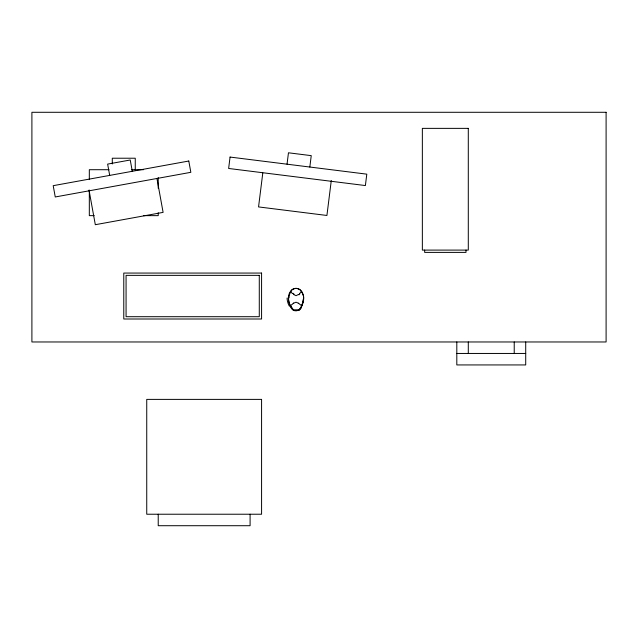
<?xml version="1.0" encoding="UTF-8"?>
<svg xmlns="http://www.w3.org/2000/svg" width="638" height="638" viewBox="0 0 638 638"><rect width="100%" height="100%" fill="white"/><g stroke="black" fill="none" stroke-linecap="round" stroke-linejoin="round"><path stroke-width="0.96" d="M303.608 296.518L303.265 301.503M297.85 288.663C303.106 290.418 304.701 297.18 303.146 302.037A21.014 21.014 0 0 1 302.037 305.283C300.458 311.95 292.228 313.162 290.306 305.881M303.688 297.946L301.91 305.562M298.72 303.401L301.758 305.881L299.102 309.813L292.962 309.813L290.027 305.283A21.014 21.014 0 0 1 288.918 302.037C287.363 297.18 288.958 290.418 294.214 288.663M262.792 172.978L258.549 206.919L326.919 215.469L331.281 180.554M287.036 164.189L288.464 152.793L311.248 155.64L309.829 167.036M303.154 301.997L301.296 306.798M294.301 288.631C297.523 287.339 304.382 290.88 299.389 293.632M298.512 294.453L296.08 295.689L293.616 294.509M290.761 305.506L293.344 303.401M293.719 303.138L296.032 302.205L298.345 303.138M109.01 169.708L89.32 169.708L89.32 179.485M131.428 169.708L143.462 169.708M94.241 215.644L89.32 215.644L89.32 190.236M143.462 215.644L158.224 215.644L158.224 212.709M456.808 353.452L525.712 353.452M297.763 288.631C294.461 287.315 287.634 290.936 292.675 293.632M301.511 291.271L303.576 296.279M290.769 306.798L289.038 302.46L288.376 297.946M156.988 178.72L163.105 212.374L95.317 224.704L89.017 190.084M132.289 171.287L130.24 159.994L107.639 164.102L109.696 175.402M525.712 341.968L525.712 364.936L456.808 364.936L456.808 341.968M514.228 341.968L514.228 353.452M468.292 341.968L468.292 353.452M465.995 250.096L465.995 252.393L424.653 252.393L424.653 250.096M250.096 514.228L250.096 525.712L158.224 525.712L158.224 514.228M158.224 177.523L158.224 188.282M135.256 169.708L135.256 158.224L112.288 158.224L112.288 163.966M292.914 309.103A12.736 4.147 73.4 0 1 290.896 306.088M289.07 297.938A10.033 8.278 90 0 1 290.864 291.606M289.461 306.296A17.641 17.019 -63.6 0 1 287.076 298.034M301.423 307.524A12.736 4.793 -77.2 0 1 299.07 310.315M294.006 294.134A14.714 11.875 28.8 0 1 293.097 293.305M299.812 293.951A14.714 12.935 -23.6 0 1 298.919 294.828M298.273 303.217A12.305 9.61 22.8 0 1 298.64 303.481M293.265 303.321A12.305 9.825 -22 0 1 293.639 303.05M230.063 157.068L228.635 168.464L365.383 185.554L366.802 174.158L230.063 157.068M188.784 161.023L53.201 185.674L55.259 196.967L190.842 172.316L188.784 161.023M606.1 112.288L31.9 112.288L31.9 341.968L606.1 341.968L606.1 112.288M468.292 128.366L422.356 128.366L422.356 250.096L468.292 250.096L468.292 128.366M261.58 273.064L123.772 273.064L123.772 319L261.58 319L261.58 273.064M259.283 275.361L126.069 275.361L126.069 316.703L259.283 316.703L259.283 275.361M261.58 399.388L146.74 399.388L146.74 514.228L261.58 514.228L261.58 399.388"/></g></svg>
